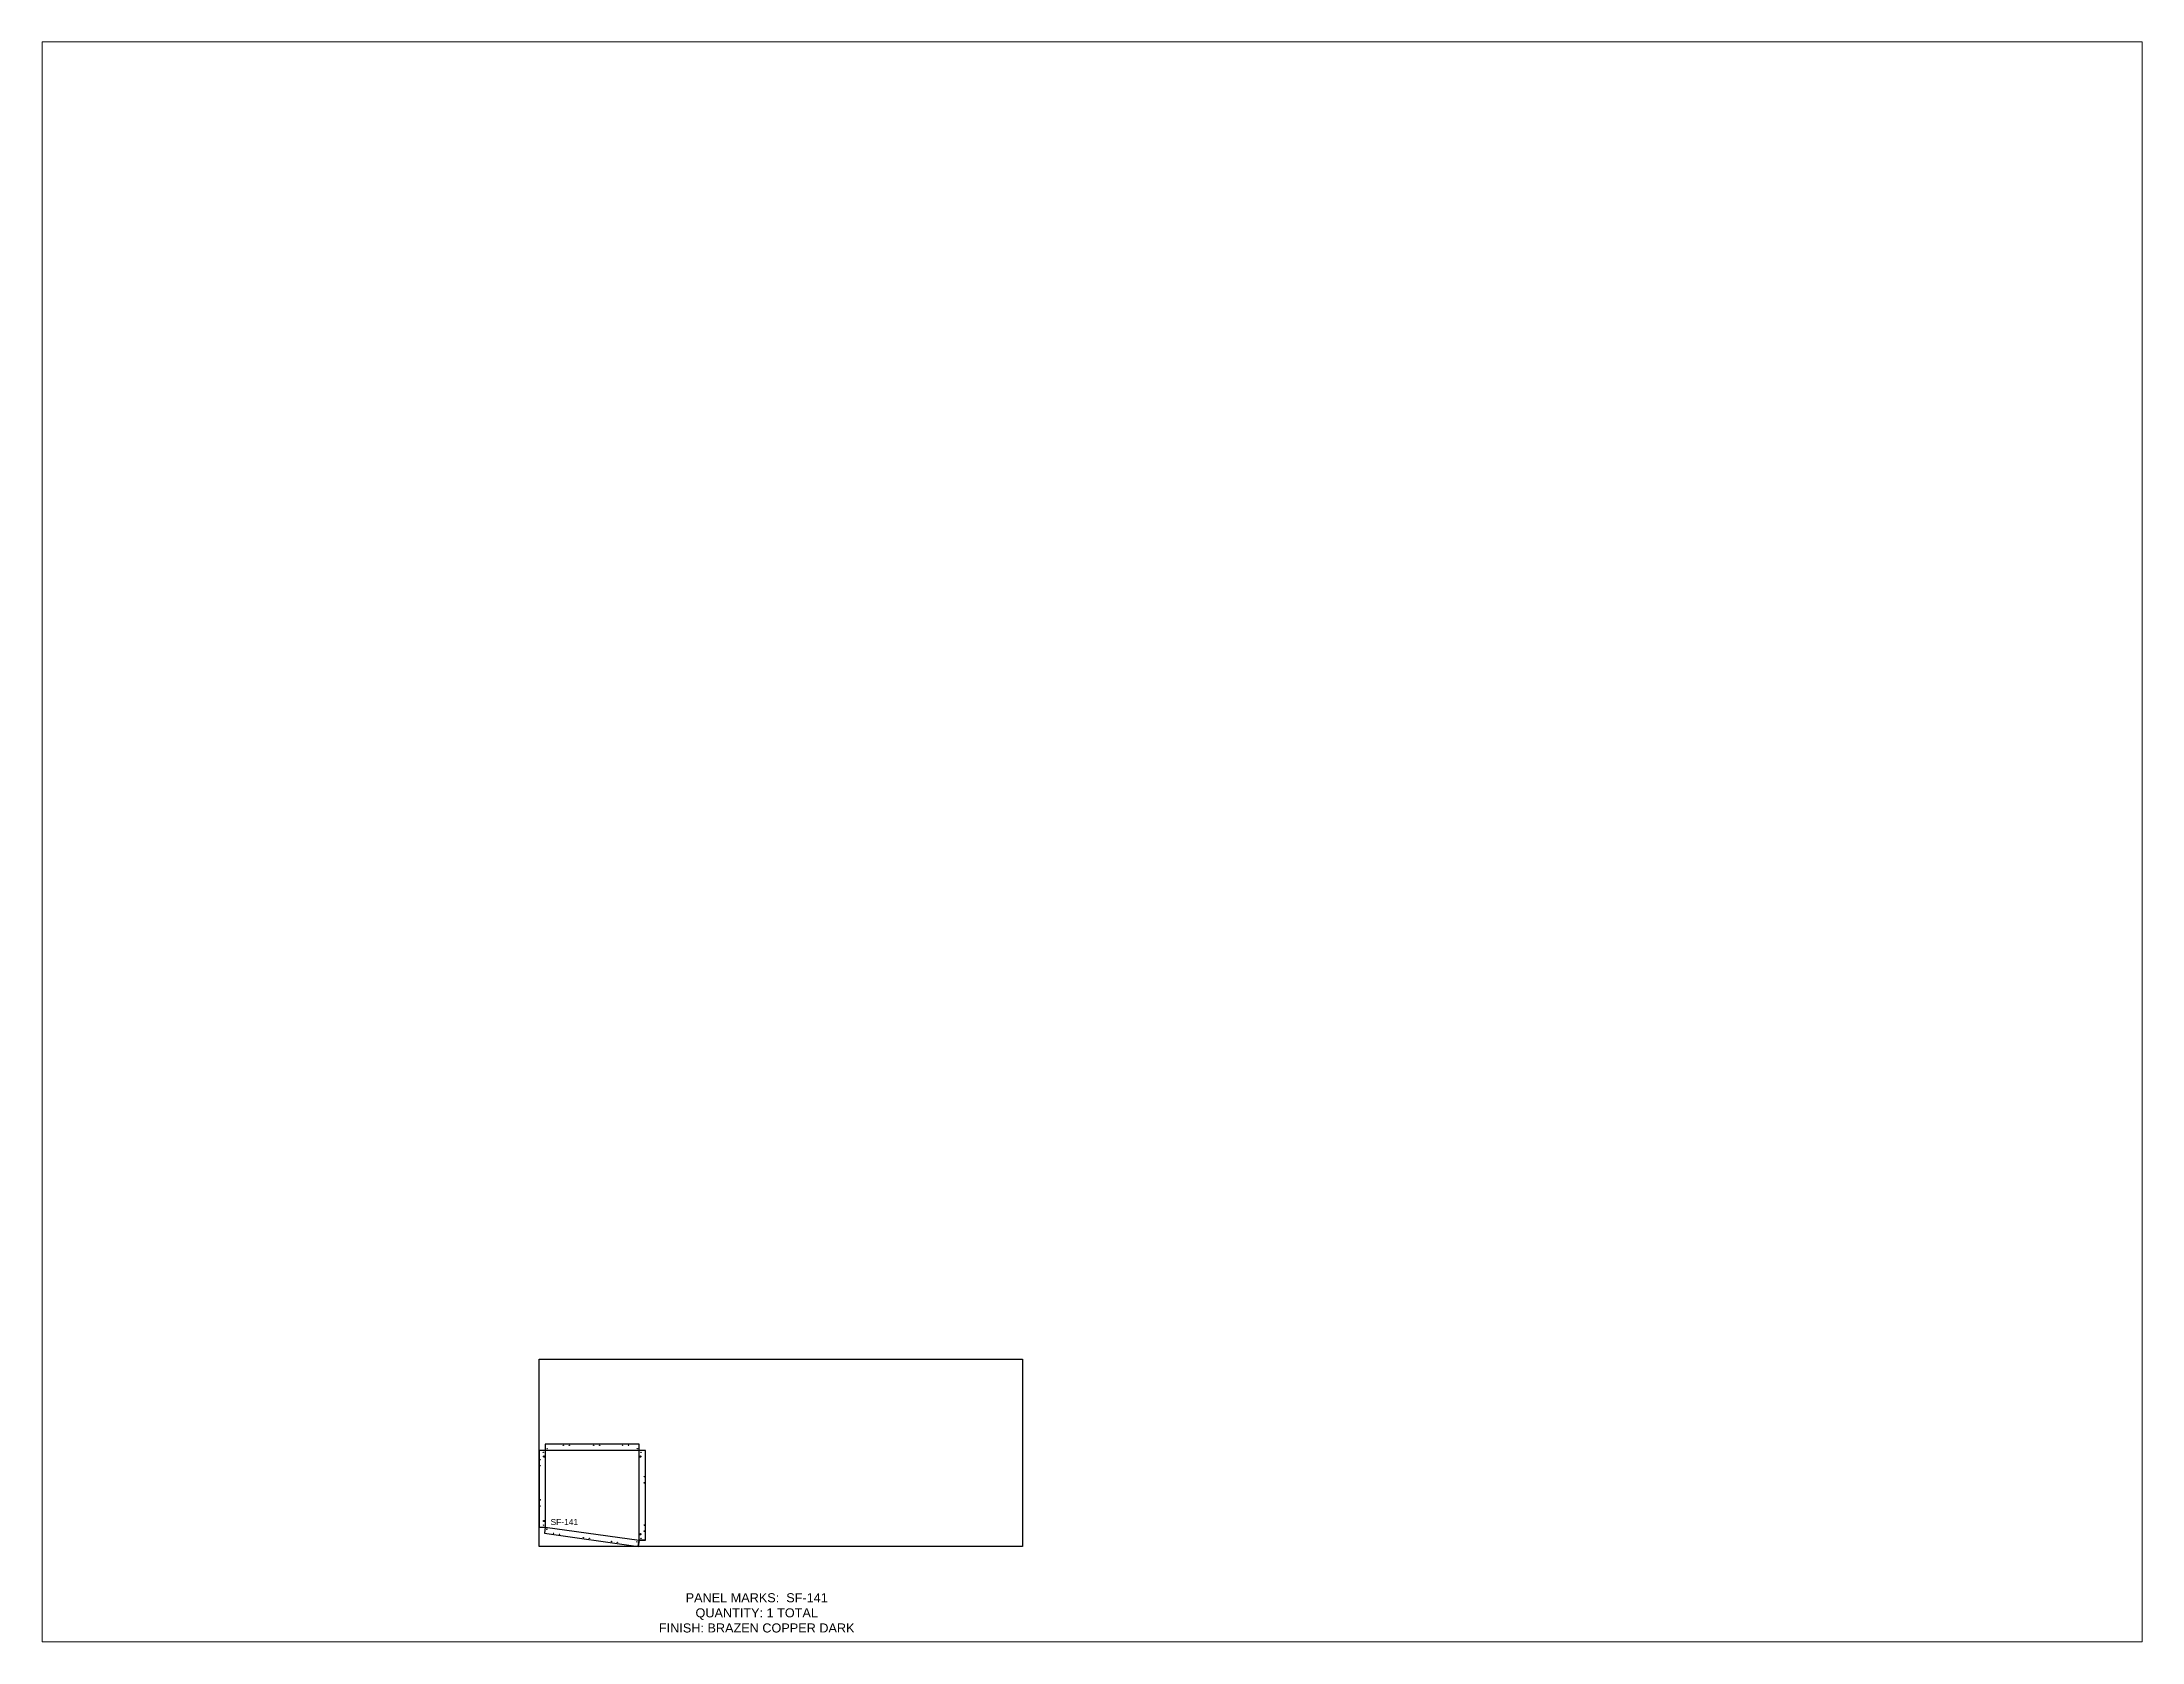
# Paper-space layout 'Layout1' of a CAD drawing. Header units: inches. Extents: x 1.05 to 9.45, y 0.8 to 7.2.
# The model-space entities are those that its viewports show. They can reach past a viewport. Long polylines and large blocks are cut down to what shows.
import ezdxf

# ---------------------------------------------------------------- set-up
doc = ezdxf.new("R2010")
doc.units = ezdxf.units.IN
doc.header["$MEASUREMENT"] = 0
doc.linetypes.add('HIDDEN', pattern=[0.375, 0.25, -0.125])
doc.linetypes.add('PHANTOM', pattern=[2.5, 1.25, -0.25, 0.25, -0.25, 0.25, -0.25])
for name, color, linetype in [('CUT', 7, 'Continuous'), ('DIMS', 1, 'Continuous'), ('HOLES', 6, 'Continuous'), ('ROUT', 1, 'HIDDEN'), ('SHEET', 5, 'PHANTOM'), ('TEXT', 2, 'PHANTOM'), ('V135', 4, 'HIDDEN'), ('WEEPS', 3, 'HIDDEN')]:
    doc.layers.add(name, color=color, linetype=linetype)
doc.styles.get("Standard").update_dxf_attribs({"font": 'arial.ttf'})

msp = doc.modelspace()

# ---------------------------------------------------------------- linework, layer by layer
at = {"layer": 'CUT', "ltscale": 0.25}
msp.add_lwpolyline([(1.78, 4.37), (32.84, 0), (33.13, 2.04), (35.19, 2.04), (35.19, 31.74), (33.13, 31.74), (33.13, 33.8), (2.06, 33.8), (2.06, 31.74), (0, 31.74), (0, 6.41), (2.06, 6.41)], close=True, dxfattribs=at)
at = {"layer": 'HOLES', "ltscale": 0.25}
for centre in [(0.38, 28.74), (1.44, 31.11), (2.69, 32.36), (8.06, 33.43), (10.06, 33.43), (18.06, 33.43), (20.06, 33.43), (27.62, 33.43), (29.62, 33.43), (32.5, 32.36), (33.75, 31.11), (0.38, 26.74), (34.81, 23.04), (34.81, 21.04), (0.38, 15.41), (0.38, 13.41), (1.44, 7.03), (34.81, 7.04), (2.59, 5.7), (4.8, 4.32), (6.78, 4.04), (14.7, 2.93), (16.68, 2.65), (23.98, 1.62), (25.96, 1.35), (32.42, 1.51), (33.75, 2.67), (34.81, 5.04)]:
    msp.add_circle(centre, 0.0625, dxfattribs=at)
at = {"layer": 'ROUT', "ltscale": 0.25}
msp.add_line((35.19, 31.74), (0, 31.74), dxfattribs=at)
for points in [[(0, 6.41), (2.06, 6.41), (33.13, 2.04), (33.13, 33.8)], [(2.06, 33.8), (2.06, 6.41), (1.78, 4.37)]]:
    msp.add_lwpolyline(points, dxfattribs=at)
at = {"layer": 'SHEET'}
msp.add_lwpolyline([(0, 62), (160, 62), (160, 0), (0, 0)], close=True, dxfattribs=at)
at = {"layer": 'V135', "ltscale": 0.25}
msp.add_lwpolyline([(35.19, 2.04), (33.13, 2.04), (32.84, 0)], dxfattribs=at)
at = {"layer": 'WEEPS', "ltscale": 0.25}
for centre in [(1.66, 29.74), (33.53, 29.74), (1.66, 8.41), (33.53, 4.04)]:
    msp.add_circle(centre, 0.188, dxfattribs=at)

# ---------------------------------------------------------------- texts
at = {"layer": 'DIMS', "ltscale": 0.25, "insert": (8.38, 9.08), "char_height": 2, "attachment_point": 2}
msp.add_mtext_dynamic_manual_height_columns('SF-141', width=3.0859, gutter_width=10, heights=[2.07], dxfattribs=at)
at = {"layer": 'TEXT', "insert": (72.05, -22.01), "char_height": 3, "attachment_point": 5}
msp.add_mtext_dynamic_manual_height_columns('\\pxt44;PANEL MARKS:  SF-141\\P\\ptz;QUANTITY: 1 TOTAL\\PFINISH: BRAZEN COPPER DARK', width=199.7409, gutter_width=1, heights=[0], dxfattribs=at)

psp = doc.layouts.get("Layout1")

# ---------------------------------------------------------------- viewports
at = {"layer": 'CUT'}
psp.add_viewport(center=(5.25, 4), size=(8.4, 6.4), view_center_point=(183.0157, 233.1318), view_height=529.538938, dxfattribs=at)

doc.saveas('drawing.dxf')
